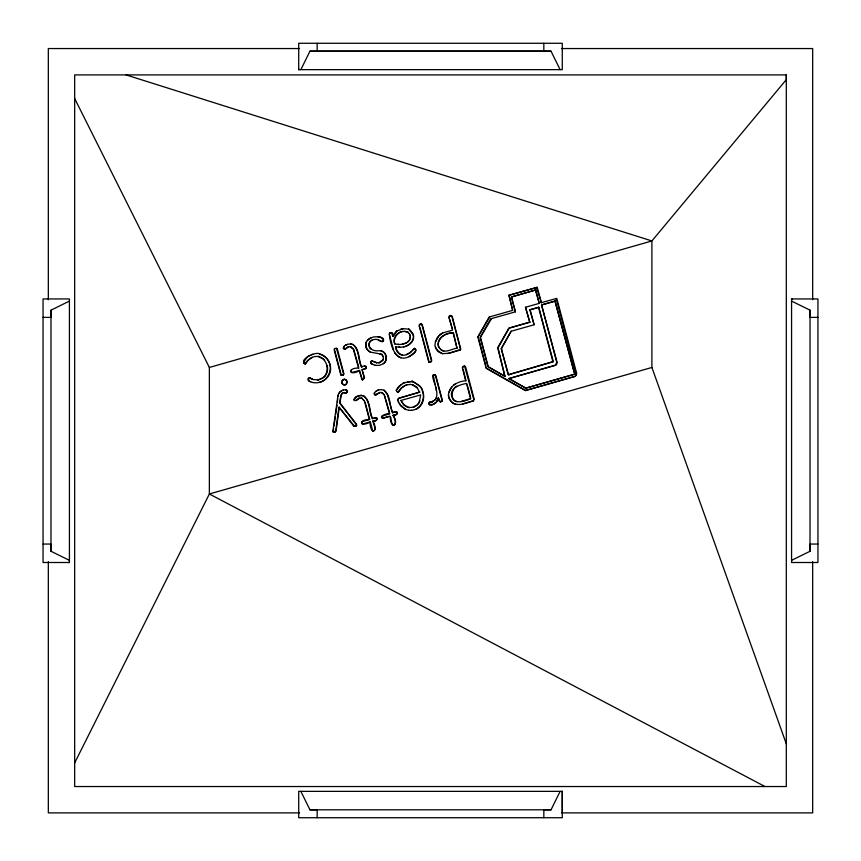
<?xml version="1.0" encoding="UTF-8"?>
<svg xmlns="http://www.w3.org/2000/svg" width="861" height="861" viewBox="0 0 861 861"><rect width="100%" height="100%" fill="white"/><g stroke="black" fill="none" stroke-linecap="round" stroke-linejoin="round"><path stroke-width="1.29" d="M345.024 349.297C346.434 347.284 352.73 344.26 345.024 349.297L343.119 348.199C344.066 344.249 349.814 343.281 353.128 344.518C359.79 349.501 358.359 359.564 361.545 366.517L361.857 367.152L361.19 366.517C358.004 359.564 359.435 349.501 352.773 344.518L350.47 343.926M343.625 348.909L344.314 346.1M355.808 400.752C363.493 393.348 356.798 403.142 353.903 399.655C354.893 395.748 360.511 394.629 363.912 395.963C370.574 400.946 369.143 411.009 372.329 417.962L372.641 418.597L375.611 417.757L372.286 418.597L371.974 417.962C368.788 411.009 370.219 400.946 363.557 395.963L360.899 395.371M361.254 395.371L356.336 396.835L353.903 399.655M374.815 394.822L380.035 392.487L375.956 394.984L374.051 393.897C375.31 389.689 381.046 388.957 384.06 390.205C390.722 395.188 389.28 405.251 392.476 412.204L392.788 412.839C398.665 409.244 398.923 416.046 393.014 415.303C399.106 425.485 390.603 430.984 390.141 416.175L383.145 418.134L389.398 416.347M374.557 394.596L374.427 392.638M786.308 74.907L786.308 786.534L74.681 786.534L74.681 74.907L786.308 74.907L786.308 79.653L651.895 240.951L209.363 367.464L209.363 493.977L74.681 762.889M69.418 301.092L50.971 310.175L50.96 317.386L43.05 317.386M438.131 398.686L436.247 402.625L433.363 404.25L436.85 401.495L438.4 397.481C436.602 400.559 442.059 403.615 441.93 399.999L435.483 375.644L434.504 374.729M440.251 401.753L441.973 401.334L442.36 400.354L435.838 375.644C435.44 373.922 432.028 374.761 432.674 376.515C433.567 383.543 442.07 397.438 431.953 401.883M791.582 560.339L810.029 551.266L810.04 544.055L817.95 544.055M525.479 307.248L529.806 322.229L525.479 307.248L539.223 303.395L535.746 290.039L511.23 296.959L515.405 311.843L511.585 296.959L535.273 290.028M339.32 407.113L336.177 430.274C336.597 432.039 332.927 433.255 332.863 431.307L337.609 398.514C337.06 392.067 343.948 388.505 346.66 390.216M334.036 432.254L333.207 431.641L333.594 428.681M342.011 375.407L340.752 374.653L334.208 349.964L334.574 348.77L336.038 348.382M414.399 348.479C419.522 350.136 411.181 355.862 408.932 356.712C409.696 355.819 418.672 351.353 414.668 348.544M555.42 365.15L556.766 362.406L541.537 304.902L554.979 301.059L574.728 374.223L525.78 388.171L508.786 378.614L555.539 365.258M555.775 365.15L555.184 365.258L556.723 364.332L557.121 362.406L541.537 304.902M397.664 399.676L398.751 398.212L419.91 392.056L399.106 398.212C396.437 398.858 399.827 406.037 398.019 399.676M345.412 384.77C346.994 384.598 347.091 379.798 345.487 379.572C348.221 380.454 347.457 385.039 344.551 384.878M464.423 366.205L465.683 367.109L474.217 399.332L473.12 400.925C464.488 403.497 453.456 408.878 448.721 397.707C446.848 387.568 457.245 381.079 465.672 380.863L462.346 367.625L462.787 366.657L464.553 366.205M462.475 368.217L463.175 366.463M326.793 365.172C328.934 369.304 326.696 375.923 322.283 378.366C310.035 383.037 326.007 377.581 325.436 375.019C328.644 369.939 327.363 362.707 322.875 358.811C311.101 352.892 325.415 358.779 324.543 360.544M421.094 324.07L421.965 324.974L431.339 360.328C431.813 361.932 428.487 363.407 428.509 361.082L419.307 326.384C418.338 324.134 421.395 323.069 422.32 324.974L431.695 360.328C432.168 361.943 428.843 363.396 428.864 361.082L420.007 327.664M419.307 326.384L420.06 324.382L419.511 324.489M362.277 379.636L359.575 370.488C350.061 376.741 346.025 367.927 358.908 368.002M372.253 429.101L370.348 421.933C360.372 427.939 357.218 419.598 369.692 419.447L365.247 402.657C364.903 400.709 357.014 393.412 364.149 400.656M362.535 423.935L361.878 421.621M382.327 418.177C379.572 416.875 384.447 413.495 389.484 413.689L384.297 394.898L381.531 392.53L383.08 393.326M318.957 382.51C326.889 381.412 333.691 369.595 328.504 361.319C327.105 357.638 322.046 354.667 319.614 354.032C324.748 355.13 328.708 359.403 330.032 364.407C334.014 378.689 317.031 387.375 308.206 380.314C306.096 375.396 316.6 380.659 311.822 379.141C308.044 375.245 307.259 382.23 310.649 381.703M362.083 369.617L364.558 377.914L362.793 379.572L364.203 377.914L362.083 369.617L366.183 368.465L366.259 366.582L364.472 366.302L365.99 366.302M362.578 423.978L369.993 421.933C370.456 436.742 378.958 431.243 372.867 421.072C375.471 422.396 379.012 417.574 375.256 417.757M373.093 431.167L375.342 429.359L372.867 421.072M390.819 417.37C392.003 432.114 399.364 423.343 393.014 415.303M451.551 315.567L450.475 315.567L452.24 316.417L460.796 349.372L449.41 353.171L442.597 353.688L438.884 352.16L436.204 349.103L434.902 345.39L435.397 342.011L437.119 337.942L439.993 334.412L442.974 332.82L452.585 330.172L448.915 316.934L449.345 315.965L451.121 315.513M456.039 404.379C452.606 404.207 448.258 398.395 448.43 394.542M525.382 390.55L574.653 376.461L576.289 374.922L556.098 298.476L556.873 298.616L576.719 373.502L575.439 376.3L525.382 390.55L486.153 368.239L477.866 337.028L489.166 317.031L512.79 310.326L508.959 295.172L537.221 287.348L541.408 302.771L536.468 287.316M408.932 356.712C395.942 363.116 390.603 346.52 389.344 334.251C389.366 330.99 394.672 333.239 393.165 336.307C399.59 327.632 396.404 330.43 392.81 336.307L391.443 332.669M416.853 405.273L413.506 407.092L416.853 405.273L419.178 402.496L420.685 394.908L400.968 400.44L403.777 404.928L409.158 407.565L408.125 407.35M415.626 409.362C421.373 406.973 425.571 397.545 422.277 390.711C423.397 385.685 400.15 374.578 419.608 385.717C425.269 391.884 425.237 403.099 418.005 408.071C416.358 410.094 408.555 410.622 411.687 410.331M398.212 391.798L401.387 387.848L404.799 385.674L401.743 387.848L398.783 391.658L397.147 391.723L396.243 390.141L398.901 386.341L403.917 382.865L410.256 381.638L407.64 381.843M346.488 392.638L347.22 391.389L346.585 390.334M346.122 392.713L347.575 391.389L346.176 390.076M397.804 344.4L398.912 344.475L394.844 344.002C392.099 338.362 396.889 332.195 402.636 331.485C406.876 330.925 411.644 333.422 404.444 331.356M394.844 344.002C392.39 338.976 397.954 331.668 402.636 331.485M431.856 404.767L429.617 404.821L432.717 404.573C421.244 403.626 437.463 401.398 436.376 397.599M344.045 384.889L344.906 384.878C341.354 385.739 340.332 379.658 344.002 379.453L343.152 379.626M341.795 383.123L342.172 381.068L343.507 379.626M333.885 432.211L335.758 430.78L338.965 407.113L352.547 424.527C353.042 427.314 358.23 426.625 356.26 423.978L339.977 402.991L341.225 395.199L342.452 393.068L340.87 395.199L339.621 402.991L356.454 424.71L355.27 426.195M403.432 346.897C407.683 346.37 415.583 340.741 412.871 334.294C405.283 325.587 409.492 328.471 413.226 334.294C415.357 340.644 409.309 346.111 403.432 346.897C401.947 347.36 396.598 347.069 399.859 347.209M341.107 375.202L343.065 375.03L343.571 373.943L336.554 348.501L337.404 349.254L343.926 373.943L343.421 375.03L341.656 375.407M333.971 426.055L335.306 416.875M335.682 414.259L337.017 405.079M337.394 402.453L337.609 398.514M383.167 359.091C384.307 360.91 373.017 366.355 382.585 360.232C385.599 358.736 378.991 349.953 383.134 356.529M375.73 365.451C372.156 364.86 380.573 366.14 380.842 364.72C389.376 363.051 387.547 349.9 378.851 350.728C367.572 352.375 364.547 338.717 376.87 339.374C385.039 344.594 385.502 337.706 377.914 336.748C386.793 337.038 383.941 345.153 378.668 339.664M370.994 349.135C367.776 347.833 368.874 340.87 372.027 340.224M447.569 353.602L459.677 350.233L460.484 349.146L451.885 316.417L450.992 315.524M462.841 403.863L473.098 400.828L473.916 399.838L464.628 366.259M515.405 311.843L490.576 318.861L480.126 337.297L487.918 366.721L504.901 376.408L497.68 347.779L508.851 328.127L529.45 322.229M504.772 375.654L498.035 347.779L509.206 328.127L529.806 322.229M406.414 342.926L402.184 344.303L406.414 342.926L409.524 340.063L410.288 336.328L409.427 333.917L407.77 332.281M374.524 365.139L370.854 363.385L370.962 361.394L372.533 361.028L376.795 362.772L371.478 361.007M457.449 347.898L457.331 348.048C449.894 349.265 443.393 355.109 438.41 346.552C435.935 338.33 446.461 331.948 453.166 333.089L456.976 348.048L453.521 333.089M443.738 351.062C441.865 350.879 437.668 347.252 438.281 343.83C439.196 336.393 446.655 333.196 453.392 332.69M470.763 398.729C463.896 401.506 452.821 405.413 451.358 394.521C451.153 386.051 463.875 383.963 466.834 383.382M457.18 401.743C449.754 400.871 451.325 388.333 456.965 386.094M435.074 384.221L433.234 375.041M401.312 384.318L396.189 390.356M338.276 396.523L338.405 394.51M383.349 363.579C387.88 361.19 386.298 351.374 381.132 351.116M379.432 353.677L380.82 354.065L370.273 352.084L366.678 349.254L365.677 346.735L366.011 342.291L368.982 338.793L373.62 336.899L377.914 336.748M370.273 352.084C367.421 351.363 364.967 345.293 366.011 342.291M365.785 368.659C367.163 367.292 364.289 364.246 361.502 367.152M373.222 421.072C375.773 422.267 379.378 417.779 375.644 417.65L376.418 417.628M396.717 414.345C398.137 412.946 395.124 410.019 392.433 412.839L387.439 394.768L384.06 390.205M442.974 332.82L438.766 336.038L435.397 342.011M451.853 386.729L448.839 392.691M319.614 354.032C316.956 350.879 297.777 359.769 305.224 363.794M303.75 362.147L307.129 357.132M389.829 332.927L390.431 332.83L389.312 333.562M449.324 316.482L450.088 315.783L449.55 315.847M418.155 403.981L419.92 400.806M370.876 362.147L372.156 360.963M300.866 69.644L309.949 51.197L543.829 51.176L551.04 51.197L560.124 69.644M543.829 817.724L543.829 809.814L551.04 809.803L560.124 791.356M489.737 316.816L477.866 337.028M351.471 370.026L350.61 370.757M389.839 413.689L381.541 416.444M505.256 376.408L488.273 366.721L480.481 337.297L491.566 318.559M501.285 348.608L511.154 331.237L534.111 324.78L530.139 309.788L538.835 307.28L553.289 361.652L508.151 374.696L501.285 348.608L511.154 331.237M305.117 363.783C308.453 358.499 314.007 355.324 319.011 356.745M305.472 363.783L308.378 360.081L312.242 357.293M411.741 351.202L409.567 353.268L406.478 354.571L410.514 352.332L414.496 348.511M413.883 348.64L412.893 349.878M429.467 402.152L430.091 402.065L429.069 402.507M508.84 374.729L553.289 361.652M466.027 380.863L463.164 369.466M334.768 348.662L334.294 349.082M371.339 337.566L367.195 340.386M508.636 295.42L537.221 287.348M398.783 391.658L397.793 391.906M396.91 331.001L403.292 328.622L400.666 329.236M347.37 344.357L345.196 345.39M378.302 390.044L376.128 391.077M363.288 379.486L362.309 379.723M405.23 382.359L402.604 383.522M404.444 385.674L406.93 384.824L405.865 385.19M343.259 390.076L341.042 390.872M508.786 378.614L554.549 365.441M460.248 350.04L459.322 350.233M342.452 393.068L344.034 392.638M534.111 324.78L529.784 309.788L538.835 307.28M433.718 404.25L431.921 404.681M541.052 302.771L556.454 298.476M541.892 304.902L555.334 301.059M350.631 371.382L351.751 372.49L359.575 370.488M362.438 369.617L364.999 368.788M433.74 374.987L434.568 374.75M369.692 419.447L362.61 421.47M393.369 415.303L395.931 414.475M525.78 388.171L572.813 374.718M126.072 74.907L651.895 240.951L651.895 367.464L209.363 493.977L764.977 786.534M413.861 407.092L408.803 407.565M391.798 332.669L391.066 332.647M406.833 354.571C402.216 356.841 395.662 352.87 395.565 346.714C396.243 349.814 399.235 355.119 402.227 355.044M382.725 418.22L383.5 418.134M406.575 384.824L410.858 384.436M379.217 362.535L376.44 362.772M421.244 324.059L420.609 324.102L421.653 324.123M336.317 348.339L335.962 348.339M318.559 379.787L313.2 379.636M431.35 401.99L432.007 401.947M343.647 379.453L344.508 379.389M402.539 344.303L398.557 344.475M414.754 348.479L414.141 348.511L415.024 348.544M431.393 402.022L430.715 402.044L432.308 401.883M344.056 392.584L346.047 392.691M402.937 328.622L408.469 329.139M299.52 48.55L48.324 48.55L48.324 299.746M561.469 48.55L812.666 48.55L812.666 299.746M309.949 51.197L551.04 51.197M298.713 69.644L562.276 69.644L562.276 43.276L298.713 43.276L298.713 69.644L298.713 68.923M791.571 298.939L817.939 298.939L817.95 562.502L791.582 562.502L791.571 298.939L792.292 298.939M535.391 290.039L539.19 302.997M538.48 307.28L539.19 308.464M529.784 309.788L530.408 309.691M512.499 310.025L508.991 295.42M449.033 317.526L452.38 328.784M817.95 317.386L810.04 317.386L810.029 310.175L791.571 301.092M390.851 332.615L391.518 332.604M409.427 333.917L409.965 335.026M389.344 334.251L393.488 349.889M410.288 336.328L410.31 337.641M410.051 338.89L409.524 340.063M408.727 341.139L407.694 342.097M382.015 341.656L382.682 341.645M358.574 366.711L353.72 349.211L350.599 346.843L353.365 349.211L358.553 368.002M435.289 347.015L437.754 350.814L442.597 353.688M501.403 349.232L508.507 374.696L509.195 374.729M394.629 352.881L398.729 356.852L400.903 357.767M312.974 354.194L311.241 354.743M309.809 355.367L308.432 356.163M429.036 362.233L430.242 362.244M303.578 363.105L304.977 363.74M370.639 363.148L372.63 364.526M304.622 363.74L305.709 363.708M463.907 366.259L464.983 366.259M462.787 366.657L463.336 366.538M485.852 367.13L486.508 368.239L525.737 390.55M351.396 372.49L352.149 372.533M574.728 374.223L554.979 301.059M340.644 374.266L341.623 375.31M434.116 374.772L435.117 374.772M342.786 375.138L343.421 375.03M341.451 375.385L342.452 375.331M308.884 378.001L309.756 377.957M359.22 370.488L361.792 378.851M361.437 378.851L361.986 379.335M361.921 379.636L362.664 379.723L361.631 379.335M342.021 383.586L344.4 384.889M455.286 383.92L453.435 385.104M417.359 388.053L416.24 386.6L412.419 384.792L417.359 388.053L419.555 392.056M525.232 387.977L526.136 388.171M436.43 390.646L435.763 386.793M396.555 391.4L397.061 391.68M339.923 391.744L339.062 392.939M398.363 391.884L397.362 391.83L398.148 391.906M346.843 392.638L343.679 392.638L345.616 392.616M375.202 395.005L375.956 394.984M384.297 394.898L389.495 412.397M354.14 400.117L354.667 400.58M400.968 400.44L403.615 404.401L406.801 407.005M439.304 400.871L440.337 401.71M472.764 400.925L473.453 400.828M441.381 401.474L441.973 401.334M461.528 401.377L470.526 398.589L466.597 383.78M439.982 401.71L441.004 401.689M429.036 404.304L429.381 404.713M399.633 404.379L405.542 409.309L401.161 406.327L398.449 402.162M339.751 407.996L354.463 426.227L353.849 426.087M405.187 409.309L409.287 410.363M395.403 411.988L396.921 411.988M381.563 417.068L382.682 418.177M355.991 425.894L356.648 425.743M372.221 430.296L373.448 431.167M334.789 431.953L335.456 431.835M333.368 432.233L334.24 432.211M43.05 544.055L50.96 544.055L50.971 551.266L69.429 560.35M68.708 562.502L69.429 562.502L69.418 298.939L43.05 298.939L43.061 562.502L69.429 562.502M562.276 791.356L298.713 791.356L298.713 817.724L562.276 817.724L562.276 791.356L562.276 812.343M300.866 791.356L309.949 809.803L551.04 809.803M299.52 812.892L48.324 812.892L48.324 561.695M561.469 812.892L812.666 812.892L812.666 561.695M309.949 809.803L317.16 809.824L317.16 817.724M348.748 346.8L350.954 346.843M379.679 392.487L381.886 392.53M359.532 398.256L361.738 398.288M534.918 290.028L535.746 290.039M464.197 366.205L464.779 366.205M408.932 410.363L410.643 410.428M345.691 392.691L346.477 392.713M362.18 423.935L362.933 423.978M409.901 381.638L412.839 381.918M398.686 347.144L395.565 346.714M410.503 384.436L412.774 384.792M392.853 425.323L393.595 425.409M336.167 348.35L336.909 348.501M344.648 379.432L345.487 379.572M346.305 390.216L346.94 390.334M380.465 354.065L381.983 354.624M509.142 378.614L525.587 387.977M399.353 403.303L399.988 404.379M74.681 98.541L209.363 367.464M651.895 367.464L786.308 743.829M538.835 308.464L552.934 361.652M478.555 338.287L485.873 365.871M467.286 385.018L470.558 397.351M439.056 398.611L439.659 400.871M364.892 402.657L369.337 419.447M334.692 350.47L340.999 374.266M501.64 348.608L501.759 349.232M810.029 310.175L810.029 551.266M543.829 43.276L543.829 51.176M317.16 43.276L317.16 51.186M50.971 310.175L50.971 551.266M345.003 379.432L344.152 379.389L345.003 379.432"/></g></svg>
